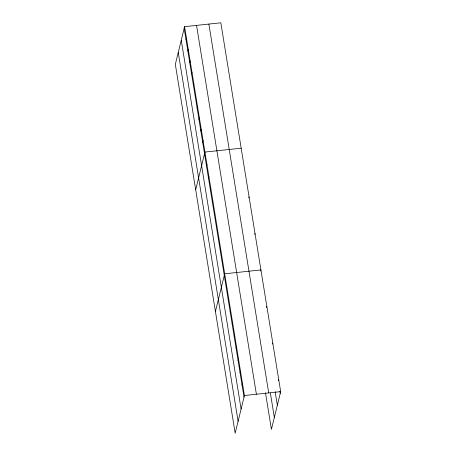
<?xml version="1.0" encoding="UTF-8"?>
<svg xmlns="http://www.w3.org/2000/svg" width="456" height="456" viewBox="0 0 456 456"><rect width="100%" height="100%" fill="white"/><g stroke="black" fill="none" stroke-linecap="round" stroke-linejoin="round"><path stroke-width="0.68" d="M184.583 26.659L175.326 64.353L235.171 433.2L244.433 395.506L184.583 26.659L220.829 22.8L280.674 391.647L271.417 429.341L265.489 392.827M186.025 39.729L186.436 38.059M187.878 51.129L188.282 49.459M189.725 62.529L190.135 60.859M191.577 73.929L191.987 72.259M193.424 85.329L193.834 83.665M195.276 96.729L195.687 95.065M197.123 108.129L197.534 106.465M198.976 119.529L199.386 117.865M200.822 130.935L201.233 129.265M202.675 142.335L203.085 140.665M195.675 189.759L204.932 152.065L241.173 148.206M206.5 165.904L206.91 164.24M208.472 178.079L208.882 176.409M210.45 190.249L210.86 188.584M212.422 202.424L212.832 200.754M214.4 214.594L214.81 212.923M216.372 226.763L216.782 225.099M218.35 238.938L218.755 237.268M220.322 251.108L220.732 249.443M222.3 263.283L222.705 261.613M215.426 311.482L224.683 273.788L260.923 269.929L260.65 271.041M226.244 287.628L226.655 285.958M248.799 198.007L249.073 196.895M228.222 299.797L228.633 298.127M230.195 311.967L230.605 310.302M232.172 324.142L232.583 322.472M254.727 234.521L255.001 233.409M234.145 336.311L234.555 334.647M236.122 348.487L236.533 346.817M238.095 360.656L238.505 358.992M240.073 372.831L240.483 371.161M242.045 385.001L242.455 383.336M266.578 307.555L266.851 306.443M272.5 344.069L272.773 342.958M278.428 380.589L278.696 379.477M244.433 395.506L280.674 391.647M279.933 391.288L280.263 393.317M275.15 391.681L277.345 405.202M270.385 393.106L274.335 417.451M208.871 24.071L268.715 392.918M196.547 25.388L256.392 394.235M184.178 28.323L244.023 397.17M181.254 40.213L241.099 409.06M178.245 52.463L238.095 421.31"/></g></svg>
